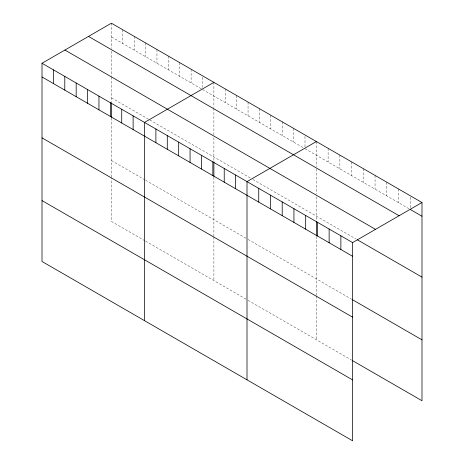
<?xml version="1.0" encoding="UTF-8"?>
<svg xmlns="http://www.w3.org/2000/svg" width="464" height="464" viewBox="0 0 464 464"><rect width="100%" height="100%" fill="white"/><g stroke="black" fill="none" stroke-linecap="round" stroke-linejoin="round"><path stroke-width="0.35" stroke-dasharray="2.32 1.74" d="M111.395 36.911L201.306 88.815M202.501 89.511L303.798 147.993M304.999 148.683L409.022 208.742M111.395 97.8L149.159 119.602M149.756 119.944L250.456 178.083M252.851 179.469L355.911 238.966M111.395 160.532L144.959 179.91M145.563 180.258L246.86 238.74M248.054 239.436L351.59 299.205M144.959 240.799L111.395 221.421L111.395 177.724M145.563 241.147L246.86 299.628M248.054 300.324L351.59 360.093M410.257 197.188L410.257 208.011M398.524 188.97L398.524 202.681M386.79 182.195L386.79 195.907M375.057 175.421L375.057 189.132M363.324 168.647L363.324 182.358M351.59 161.872L351.59 175.583M339.857 155.098L339.857 168.809M328.123 148.323L328.123 162.035M316.384 141.549L316.384 166.721M316.384 168.873L316.384 193.94M316.384 196.806L316.384 220.33M316.384 236.362L316.384 295.359M316.384 296.078L316.384 339.776M304.999 136.416L304.999 147.239M293.608 128.4L293.608 142.112M282.222 121.823L282.222 135.534M270.831 115.252L270.831 128.957M259.446 108.675L259.446 122.386M248.054 102.103L248.054 115.809M236.669 95.526L236.669 109.231M225.278 88.949L225.278 102.66M213.892 82.377L213.892 107.544M213.892 108.263L213.892 134.769M213.892 137.634L213.892 161.153M213.892 177.19L213.892 236.182M213.892 236.901L213.892 280.598M202.501 77.244L202.501 87.342M191.116 69.223L191.116 82.934M179.725 62.652L179.725 76.357M168.339 56.074L168.339 69.786M156.948 49.503L156.948 63.208M145.563 42.926L145.563 56.631M134.171 36.349L134.171 50.06M122.786 29.777L122.786 43.483M111.395 23.2L111.395 48.372M111.395 51.237L111.395 76.311M111.395 77.024L111.395 101.981M111.395 118.013L111.395 177.01"/><path stroke-width="0.7" d="M42.009 63.261L352.605 242.579L352.605 440.8L42.009 261.481L42.009 63.261L111.395 23.2L421.991 202.519L421.991 400.739L352.205 360.453M213.892 82.377L144.507 122.432L144.507 320.659M316.384 141.549L247.005 181.61L247.005 379.83M352.605 242.579L421.991 202.519M410.257 209.455L421.991 216.23M88.496 36.418L399.092 215.737M64.908 50.037L375.504 229.361M357.147 239.679L421.991 277.118M42.009 76.966L352.605 256.285M352.205 299.564L421.991 339.851M42.009 137.854L352.605 317.179M42.009 200.593L352.605 379.912M340.872 235.805L340.872 249.51M329.138 229.03L329.138 242.736M317.405 222.256L317.405 235.961M316.384 221.722L316.384 235.666M305.672 215.482L305.672 229.187M293.938 208.707L293.938 222.413M282.205 201.933L282.205 215.638M270.471 195.158L270.471 208.864M258.738 188.384L258.738 202.089M235.613 175.032L235.613 188.744M224.228 168.461L224.228 182.166M213.892 161.855L213.892 176.488M212.837 161.884L212.837 175.595M201.451 155.307L201.451 169.018M190.06 148.735L190.06 162.441M178.675 142.158L178.675 155.869M167.284 135.587L167.284 149.292M155.898 129.009L155.898 142.715M133.116 115.861L133.116 129.566M121.73 109.284L121.73 122.995M111.395 102.677L111.395 117.317M110.339 102.706L110.339 116.418M98.954 96.135L98.954 109.84M87.563 89.558L87.563 103.269M76.177 82.986L76.177 96.692M64.786 76.409L64.786 90.115M53.401 69.832L53.401 83.543"/></g></svg>
